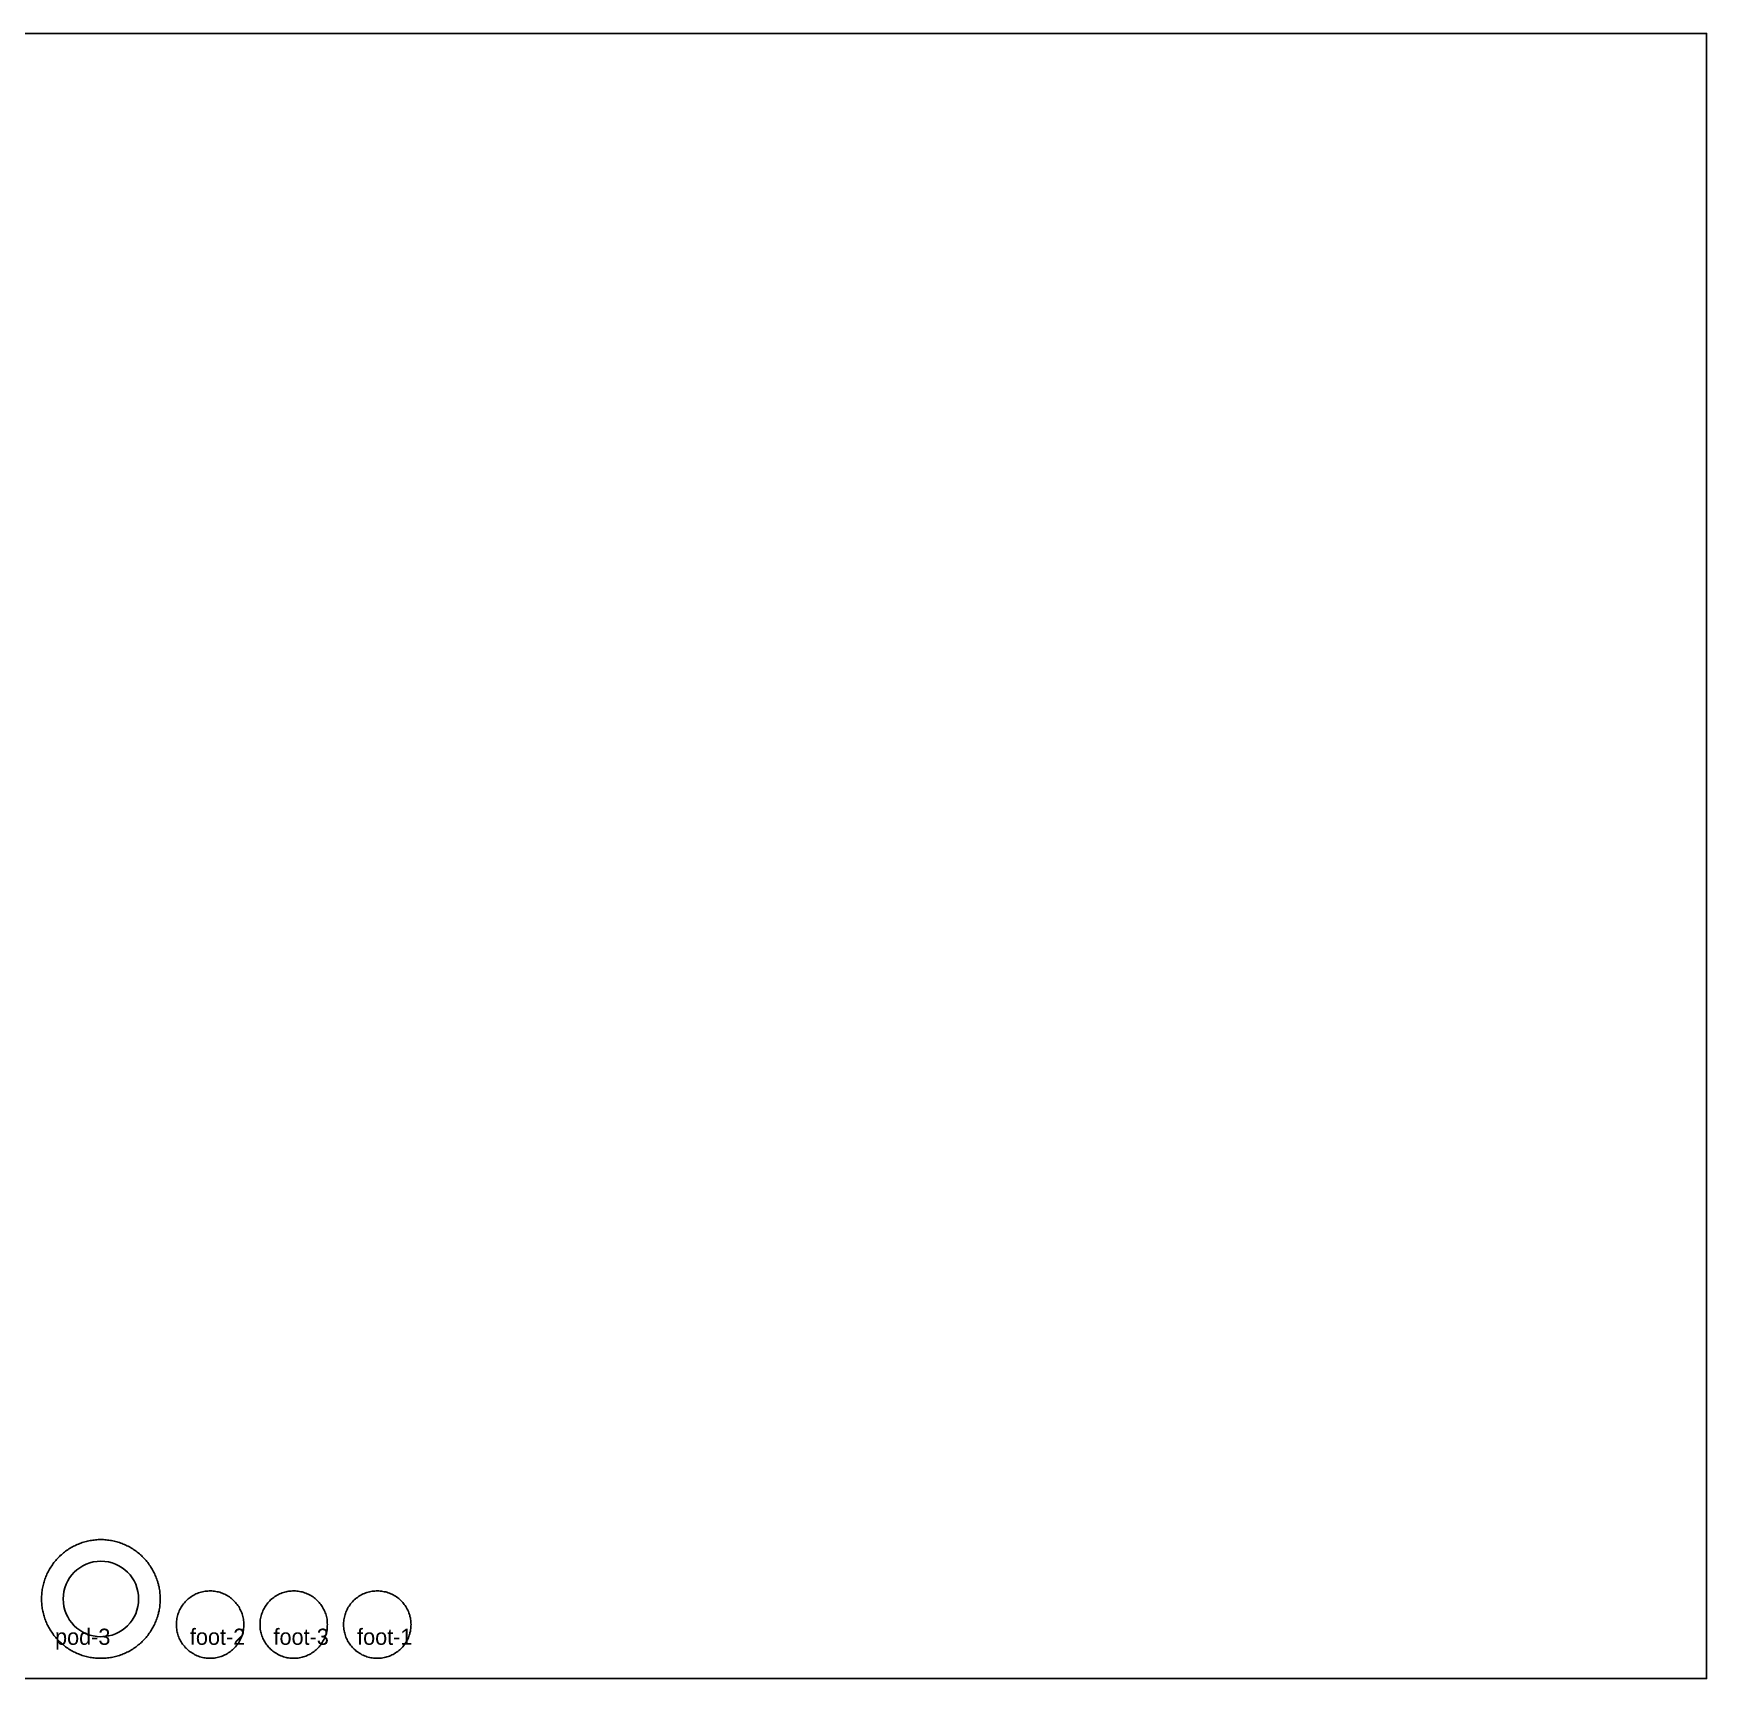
# Model space of a CAD drawing. Header units: millimetres. Extents: x 0 to 2440, y 0 to 1220.
# Drawn here: x 1199 to 2440, y 0 to 1220 of the extents above; entities that cross this region are included whole.
import ezdxf

# ---------------------------------------------------------------- set-up
doc = ezdxf.new("R2010")
doc.units = ezdxf.units.MM
doc.layers.add('CUT_INSIDE', color=5, linetype='Continuous')
doc.layers.add('CUT_OUTSIDE', color=1, linetype='Continuous')

msp = doc.modelspace()

# ---------------------------------------------------------------- linework, layer by layer
at = {"layer": 'CUT_INSIDE'}
msp.add_circle((1249.2, 59), 28, dxfattribs=at)
at = {"layer": 'CUT_OUTSIDE'}
for points in [[(1293.2, 59), (1293.2, 60), (1293.1, 61), (1293.1, 62), (1293, 63), (1292.9, 64), (1292.8, 65), (1292.6, 66), (1292.5, 67), (1292.3, 68), (1292, 68.9), (1291.8, 69.9), (1291.5, 70.9), (1291.3, 71.8), (1291, 72.8), (1290.6, 73.7), (1290.3, 74.7), (1289.9, 75.6), (1289.5, 76.5), (1289.1, 77.4), (1288.7, 78.3), (1288.2, 79.2), (1287.8, 80.1), (1287.3, 81), (1286.8, 81.9), (1286.2, 82.7), (1285.7, 83.5), (1285.1, 84.4), (1284.5, 85.2), (1283.9, 86), (1283.3, 86.8), (1282.7, 87.5), (1282, 88.3), (1281.3, 89), (1280.6, 89.8), (1279.9, 90.5), (1279.2, 91.2), (1278.5, 91.8), (1277.7, 92.5), (1276.9, 93.1), (1276.2, 93.8), (1275.4, 94.4), (1274.6, 94.9), (1273.7, 95.5), (1272.9, 96.1), (1272, 96.6), (1271.2, 97.1), (1270.3, 97.6), (1269.4, 98.1), (1268.5, 98.5), (1267.6, 98.9), (1266.7, 99.4), (1265.8, 99.7), (1264.9, 100.1), (1263.9, 100.5), (1263, 100.8), (1262, 101.1), (1261.1, 101.4), (1260.1, 101.6), (1259.1, 101.9), (1258.1, 102.1), (1257.1, 102.3), (1256.2, 102.4), (1255.2, 102.6), (1254.2, 102.7), (1253.2, 102.8), (1252.2, 102.9), (1251.2, 103), (1250.2, 103), (1249.2, 103), (1248.2, 103), (1247.2, 103), (1246.2, 102.9), (1245.2, 102.8), (1244.2, 102.7), (1243.2, 102.6), (1242.2, 102.4), (1241.2, 102.3), (1240.2, 102.1), (1239.2, 101.9), (1238.3, 101.6), (1237.3, 101.4), (1236.3, 101.1), (1235.4, 100.8), (1234.4, 100.5), (1233.5, 100.1), (1232.6, 99.7), (1231.7, 99.4), (1230.7, 98.9), (1229.8, 98.5), (1228.9, 98.1), (1228.1, 97.6), (1227.2, 97.1), (1226.3, 96.6), (1225.5, 96.1), (1224.6, 95.5), (1223.8, 94.9), (1223, 94.4), (1222.2, 93.8), (1221.4, 93.1), (1220.6, 92.5), (1219.9, 91.8), (1219.1, 91.2), (1218.4, 90.5), (1217.7, 89.8), (1217, 89), (1216.3, 88.3), (1215.7, 87.5), (1215, 86.8), (1214.4, 86), (1213.8, 85.2), (1213.2, 84.4), (1212.7, 83.5), (1212.1, 82.7), (1211.6, 81.9), (1211.1, 81), (1210.6, 80.1), (1210.1, 79.2), (1209.7, 78.3), (1209.2, 77.4), (1208.8, 76.5), (1208.4, 75.6), (1208.1, 74.7), (1207.7, 73.7), (1207.4, 72.8), (1207.1, 71.8), (1206.8, 70.9), (1206.6, 69.9), (1206.3, 68.9), (1206.1, 68), (1205.9, 67), (1205.7, 66), (1205.6, 65), (1205.5, 64), (1205.4, 63), (1205.3, 62), (1205.2, 61), (1205.2, 60), (1205.2, 59), (1205.2, 58), (1205.2, 57), (1205.3, 56), (1205.4, 55), (1205.5, 54), (1205.6, 53), (1205.7, 52), (1205.9, 51), (1206.1, 50), (1206.3, 49.1), (1206.6, 48.1), (1206.8, 47.1), (1207.1, 46.2), (1207.4, 45.2), (1207.7, 44.3), (1208.1, 43.3), (1208.4, 42.4), (1208.8, 41.5), (1209.2, 40.6), (1209.7, 39.7), (1210.1, 38.8), (1210.6, 37.9), (1211.1, 37), (1211.6, 36.1), (1212.1, 35.3), (1212.7, 34.5), (1213.2, 33.6), (1213.8, 32.8), (1214.4, 32), (1215, 31.2), (1215.7, 30.5), (1216.3, 29.7), (1217, 29), (1217.7, 28.2), (1218.4, 27.5), (1219.1, 26.8), (1219.9, 26.2), (1220.6, 25.5), (1221.4, 24.9), (1222.2, 24.2), (1223, 23.6), (1223.8, 23.1), (1224.6, 22.5), (1225.5, 21.9), (1226.3, 21.4), (1227.2, 20.9), (1228.1, 20.4), (1228.9, 19.9), (1229.8, 19.5), (1230.7, 19.1), (1231.7, 18.6), (1232.6, 18.3), (1233.5, 17.9), (1234.4, 17.5), (1235.4, 17.2), (1236.3, 16.9), (1237.3, 16.6), (1238.3, 16.4), (1239.2, 16.1), (1240.2, 15.9), (1241.2, 15.7), (1242.2, 15.6), (1243.2, 15.4), (1244.2, 15.3), (1245.2, 15.2), (1246.2, 15.1), (1247.2, 15), (1248.2, 15), (1249.2, 15), (1250.2, 15), (1251.2, 15), (1252.2, 15.1), (1253.2, 15.2), (1254.2, 15.3), (1255.2, 15.4), (1256.2, 15.6), (1257.1, 15.7), (1258.1, 15.9), (1259.1, 16.1), (1260.1, 16.4), (1261.1, 16.6), (1262, 16.9), (1263, 17.2), (1263.9, 17.5), (1264.9, 17.9), (1265.8, 18.3), (1266.7, 18.6), (1267.6, 19.1), (1268.5, 19.5), (1269.4, 19.9), (1270.3, 20.4), (1271.2, 20.9), (1272, 21.4), (1272.9, 21.9), (1273.7, 22.5), (1274.6, 23.1), (1275.4, 23.6), (1276.2, 24.2), (1276.9, 24.9), (1277.7, 25.5), (1278.5, 26.2), (1279.2, 26.8), (1279.9, 27.5), (1280.6, 28.2), (1281.3, 29), (1282, 29.7), (1282.7, 30.5), (1283.3, 31.2), (1283.9, 32), (1284.5, 32.8), (1285.1, 33.6), (1285.7, 34.5), (1286.2, 35.3), (1286.8, 36.1), (1287.3, 37), (1287.8, 37.9), (1288.2, 38.8), (1288.7, 39.7), (1289.1, 40.6), (1289.5, 41.5), (1289.9, 42.4), (1290.3, 43.3), (1290.6, 44.3), (1291, 45.2), (1291.3, 46.2), (1291.5, 47.1), (1291.8, 48.1), (1292, 49.1), (1292.3, 50), (1292.5, 51), (1292.6, 52), (1292.8, 53), (1292.9, 54), (1293, 55), (1293.1, 56), (1293.1, 57), (1293.2, 58), (1293.2, 59)], [(1355.2, 40), (1355.2, 41), (1355.1, 42), (1355, 43), (1354.9, 44), (1354.7, 45), (1354.5, 45.9), (1354.2, 46.9), (1353.9, 47.9), (1353.6, 48.8), (1353.2, 49.7), (1352.8, 50.7), (1352.3, 51.5), (1351.9, 52.4), (1351.4, 53.3), (1350.8, 54.1), (1350.2, 54.9), (1349.6, 55.7), (1349, 56.5), (1348.3, 57.2), (1347.6, 57.9), (1346.9, 58.6), (1346.1, 59.3), (1345.3, 59.9), (1344.5, 60.5), (1343.7, 61), (1342.8, 61.6), (1341.9, 62.1), (1341.1, 62.5), (1340.1, 62.9), (1339.2, 63.3), (1338.3, 63.6), (1337.3, 64), (1336.4, 64.2), (1335.4, 64.4), (1334.4, 64.6), (1333.4, 64.8), (1332.4, 64.9), (1331.4, 65), (1330.4, 65), (1329.4, 65), (1328.4, 64.9), (1327.4, 64.8), (1326.4, 64.7), (1325.5, 64.5), (1324.5, 64.3), (1323.5, 64.1), (1322.5, 63.8), (1321.6, 63.5), (1320.7, 63.1), (1319.7, 62.7), (1318.8, 62.3), (1318, 61.8), (1317.1, 61.3), (1316.3, 60.8), (1315.4, 60.2), (1314.6, 59.6), (1313.9, 59), (1313.1, 58.3), (1312.4, 57.6), (1311.7, 56.9), (1311.1, 56.1), (1310.4, 55.3), (1309.8, 54.5), (1309.3, 53.7), (1308.7, 52.9), (1308.2, 52), (1307.8, 51.1), (1307.3, 50.2), (1307, 49.3), (1306.6, 48.3), (1306.3, 47.4), (1306, 46.4), (1305.8, 45.5), (1305.6, 44.5), (1305.4, 43.5), (1305.3, 42.5), (1305.2, 41.5), (1305.2, 40.5), (1305.2, 39.5), (1305.2, 38.5), (1305.3, 37.5), (1305.4, 36.5), (1305.6, 35.5), (1305.8, 34.5), (1306, 33.6), (1306.3, 32.6), (1306.6, 31.7), (1307, 30.7), (1307.3, 29.8), (1307.8, 28.9), (1308.2, 28), (1308.7, 27.1), (1309.3, 26.3), (1309.8, 25.5), (1310.4, 24.7), (1311.1, 23.9), (1311.7, 23.1), (1312.4, 22.4), (1313.1, 21.7), (1313.9, 21), (1314.6, 20.4), (1315.4, 19.8), (1316.3, 19.2), (1317.1, 18.7), (1318, 18.2), (1318.8, 17.7), (1319.7, 17.3), (1320.7, 16.9), (1321.6, 16.5), (1322.5, 16.2), (1323.5, 15.9), (1324.5, 15.7), (1325.5, 15.4), (1326.4, 15.3), (1327.4, 15.1), (1328.4, 15.1), (1329.4, 15), (1330.4, 15), (1331.4, 15), (1332.4, 15.1), (1333.4, 15.2), (1334.4, 15.4), (1335.4, 15.5), (1336.4, 15.8), (1337.3, 16), (1338.3, 16.3), (1339.2, 16.7), (1340.1, 17.1), (1341.1, 17.5), (1341.9, 17.9), (1342.8, 18.4), (1343.7, 19), (1344.5, 19.5), (1345.3, 20.1), (1346.1, 20.7), (1346.9, 21.4), (1347.6, 22.1), (1348.3, 22.8), (1349, 23.5), (1349.6, 24.3), (1350.2, 25.1), (1350.8, 25.9), (1351.4, 26.7), (1351.9, 27.6), (1352.3, 28.4), (1352.8, 29.3), (1353.2, 30.3), (1353.6, 31.2), (1353.9, 32.1), (1354.2, 33.1), (1354.5, 34.1), (1354.7, 35), (1354.9, 36), (1355, 37), (1355.1, 38), (1355.2, 39), (1355.2, 40)], [(1417.2, 40), (1417.1, 41), (1417.1, 42), (1417, 43), (1416.9, 44), (1416.7, 45), (1416.5, 45.9), (1416.2, 46.9), (1415.9, 47.9), (1415.6, 48.8), (1415.2, 49.7), (1414.8, 50.7), (1414.3, 51.5), (1413.9, 52.4), (1413.3, 53.3), (1412.8, 54.1), (1412.2, 54.9), (1411.6, 55.7), (1411, 56.5), (1410.3, 57.2), (1409.6, 57.9), (1408.8, 58.6), (1408.1, 59.3), (1407.3, 59.9), (1406.5, 60.5), (1405.7, 61), (1404.8, 61.6), (1403.9, 62.1), (1403, 62.5), (1402.1, 62.9), (1401.2, 63.3), (1400.3, 63.6), (1399.3, 64), (1398.4, 64.2), (1397.4, 64.4), (1396.4, 64.6), (1395.4, 64.8), (1394.4, 64.9), (1393.4, 65), (1392.4, 65), (1391.4, 65), (1390.4, 64.9), (1389.4, 64.8), (1388.4, 64.7), (1387.4, 64.5), (1386.5, 64.3), (1385.5, 64.1), (1384.5, 63.8), (1383.6, 63.5), (1382.7, 63.1), (1381.7, 62.7), (1380.8, 62.3), (1380, 61.8), (1379.1, 61.3), (1378.3, 60.8), (1377.4, 60.2), (1376.6, 59.6), (1375.9, 59), (1375.1, 58.3), (1374.4, 57.6), (1373.7, 56.9), (1373.1, 56.1), (1372.4, 55.3), (1371.8, 54.5), (1371.3, 53.7), (1370.7, 52.9), (1370.2, 52), (1369.8, 51.1), (1369.3, 50.2), (1369, 49.3), (1368.6, 48.3), (1368.3, 47.4), (1368, 46.4), (1367.8, 45.5), (1367.6, 44.5), (1367.4, 43.5), (1367.3, 42.5), (1367.2, 41.5), (1367.2, 40.5), (1367.2, 39.5), (1367.2, 38.5), (1367.3, 37.5), (1367.4, 36.5), (1367.6, 35.5), (1367.8, 34.5), (1368, 33.6), (1368.3, 32.6), (1368.6, 31.7), (1369, 30.7), (1369.3, 29.8), (1369.8, 28.9), (1370.2, 28), (1370.7, 27.1), (1371.3, 26.3), (1371.8, 25.5), (1372.4, 24.7), (1373.1, 23.9), (1373.7, 23.1), (1374.4, 22.4), (1375.1, 21.7), (1375.9, 21), (1376.6, 20.4), (1377.4, 19.8), (1378.3, 19.2), (1379.1, 18.7), (1380, 18.2), (1380.8, 17.7), (1381.7, 17.3), (1382.7, 16.9), (1383.6, 16.5), (1384.5, 16.2), (1385.5, 15.9), (1386.5, 15.7), (1387.4, 15.4), (1388.4, 15.3), (1389.4, 15.1), (1390.4, 15.1), (1391.4, 15), (1392.4, 15), (1393.4, 15), (1394.4, 15.1), (1395.4, 15.2), (1396.4, 15.4), (1397.4, 15.5), (1398.4, 15.8), (1399.3, 16), (1400.3, 16.3), (1401.2, 16.7), (1402.1, 17.1), (1403, 17.5), (1403.9, 17.9), (1404.8, 18.4), (1405.7, 19), (1406.5, 19.5), (1407.3, 20.1), (1408.1, 20.7), (1408.8, 21.4), (1409.6, 22.1), (1410.3, 22.8), (1411, 23.5), (1411.6, 24.3), (1412.2, 25.1), (1412.8, 25.9), (1413.3, 26.7), (1413.9, 27.6), (1414.3, 28.4), (1414.8, 29.3), (1415.2, 30.3), (1415.6, 31.2), (1415.9, 32.1), (1416.2, 33.1), (1416.5, 34.1), (1416.7, 35), (1416.9, 36), (1417, 37), (1417.1, 38), (1417.1, 39), (1417.2, 40)], [(1479.2, 40), (1479.1, 41), (1479.1, 42), (1479, 43), (1478.8, 44), (1478.7, 45), (1478.4, 45.9), (1478.2, 46.9), (1477.9, 47.9), (1477.6, 48.8), (1477.2, 49.7), (1476.8, 50.7), (1476.3, 51.5), (1475.9, 52.4), (1475.3, 53.3), (1474.8, 54.1), (1474.2, 54.9), (1473.6, 55.7), (1473, 56.5), (1472.3, 57.2), (1471.6, 57.9), (1470.8, 58.6), (1470.1, 59.3), (1469.3, 59.9), (1468.5, 60.5), (1467.7, 61), (1466.8, 61.6), (1465.9, 62.1), (1465, 62.5), (1464.1, 62.9), (1463.2, 63.3), (1462.3, 63.6), (1461.3, 64), (1460.4, 64.2), (1459.4, 64.4), (1458.4, 64.6), (1457.4, 64.8), (1456.4, 64.9), (1455.4, 65), (1454.4, 65), (1453.4, 65), (1452.4, 64.9), (1451.4, 64.8), (1450.4, 64.7), (1449.4, 64.5), (1448.5, 64.3), (1447.5, 64.1), (1446.5, 63.8), (1445.6, 63.5), (1444.7, 63.1), (1443.7, 62.7), (1442.8, 62.3), (1442, 61.8), (1441.1, 61.3), (1440.2, 60.8), (1439.4, 60.2), (1438.6, 59.6), (1437.9, 59), (1437.1, 58.3), (1436.4, 57.6), (1435.7, 56.9), (1435, 56.1), (1434.4, 55.3), (1433.8, 54.5), (1433.3, 53.7), (1432.7, 52.9), (1432.2, 52), (1431.8, 51.1), (1431.3, 50.2), (1430.9, 49.3), (1430.6, 48.3), (1430.3, 47.4), (1430, 46.4), (1429.8, 45.5), (1429.6, 44.5), (1429.4, 43.5), (1429.3, 42.5), (1429.2, 41.5), (1429.2, 40.5), (1429.2, 39.5), (1429.2, 38.5), (1429.3, 37.5), (1429.4, 36.5), (1429.6, 35.5), (1429.8, 34.5), (1430, 33.6), (1430.3, 32.6), (1430.6, 31.7), (1430.9, 30.7), (1431.3, 29.8), (1431.8, 28.9), (1432.2, 28), (1432.7, 27.1), (1433.3, 26.3), (1433.8, 25.5), (1434.4, 24.7), (1435, 23.9), (1435.7, 23.1), (1436.4, 22.4), (1437.1, 21.7), (1437.9, 21), (1438.6, 20.4), (1439.4, 19.8), (1440.2, 19.2), (1441.1, 18.7), (1442, 18.2), (1442.8, 17.7), (1443.7, 17.3), (1444.7, 16.9), (1445.6, 16.5), (1446.5, 16.2), (1447.5, 15.9), (1448.5, 15.7), (1449.4, 15.4), (1450.4, 15.3), (1451.4, 15.1), (1452.4, 15.1), (1453.4, 15), (1454.4, 15), (1455.4, 15), (1456.4, 15.1), (1457.4, 15.2), (1458.4, 15.4), (1459.4, 15.5), (1460.4, 15.8), (1461.3, 16), (1462.3, 16.3), (1463.2, 16.7), (1464.1, 17.1), (1465, 17.5), (1465.9, 17.9), (1466.8, 18.4), (1467.7, 19), (1468.5, 19.5), (1469.3, 20.1), (1470.1, 20.7), (1470.8, 21.4), (1471.6, 22.1), (1472.3, 22.8), (1473, 23.5), (1473.6, 24.3), (1474.2, 25.1), (1474.8, 25.9), (1475.3, 26.7), (1475.9, 27.6), (1476.3, 28.4), (1476.8, 29.3), (1477.2, 30.3), (1477.6, 31.2), (1477.9, 32.1), (1478.2, 33.1), (1478.4, 34.1), (1478.7, 35), (1478.8, 36), (1479, 37), (1479.1, 38), (1479.1, 39), (1479.2, 40)]]:
    msp.add_lwpolyline(points, close=True, dxfattribs=at)
at = {"layer": 'SHEET_EDGE'}
msp.add_lwpolyline([(0, 0), (2440, 0), (2440, 1220), (0, 1220)], close=True, dxfattribs=at)

# ---------------------------------------------------------------- texts
at = {"layer": 'NOTES'}
for s, p in [('pod-3', (1215.2, 25)), ('foot-2', (1315.2, 25)), ('foot-3', (1377.2, 25)), ('foot-1', (1439.2, 25))]:
    msp.add_text(s, height=12, dxfattribs=at).set_placement(p)

doc.saveas('drawing.dxf')
